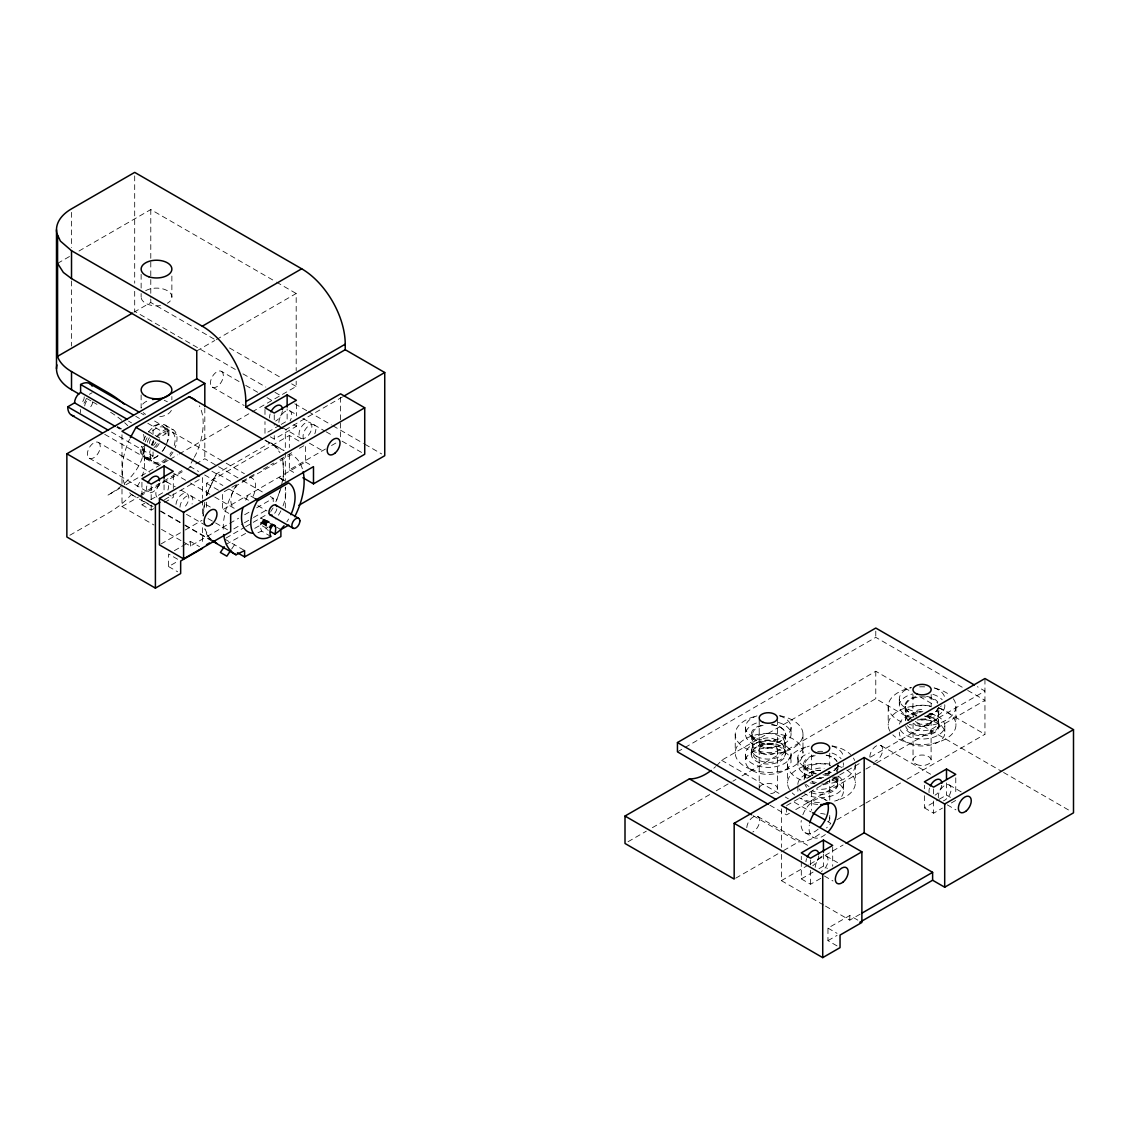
<?xml version="1.0" encoding="UTF-8"?>
<svg xmlns="http://www.w3.org/2000/svg" width="1130" height="1130" viewBox="0 0 1130 1130"><rect width="100%" height="100%" fill="white"/><g stroke="black" fill="none" stroke-linecap="round" stroke-linejoin="round"><path stroke-width="0.75" stroke-dasharray="5 3.75" d="M784.813 743.356A16.512 9.534 0 0 0 760.476 734.684A16.512 9.534 0 0 0 759.628 751.182A16.512 9.534 0 0 0 784.813 743.356L785.378 734.542M837.104 773.909L837.669 765.095M938.536 715.361L939.002 708.312M203.273 515.972L204.94 500.745M282.938 480.942L283.475 474.261M283.531 473.71L283.065 462.354M751.224 754.233L751.803 749.586M204.12 505.59L203.061 516M270.918 536.468L261.652 531.114C257.23 522.47 269.463 511.961 265.677 528.798L268.319 530.323M281.61 485.18L283.531 473.95L283.051 462.043L281.991 458.794M206.818 495.491L214.008 478.188L217.101 473.484L234.362 483.442M281.088 487.694L276.695 500.011M206.677 495.152L207.666 492.355M208.118 491.098L216.48 473.837L270.268 442.791L284.139 450.489M279.986 490.773L275.918 501.72M193.498 458.766L189.473 466.196L198.583 471.464M194.304 457.283L195.914 454.317A57.206 33.024 -60 0 0 199.346 405.797M270.748 511.495L273.065 507.963M231.65 549.039L234.531 544.759M265.677 528.798L268.177 526.961M57.574 263.375L69.806 256.326M78.973 251.03L150.784 209.559L274.986 281.257M133.976 312.219L150.784 302.515L214.403 339.24M89.383 394.299L92.123 392.732M196.761 350.907L214.841 340.469M216.339 339.593L296.187 293.503L296.187 370.668M147.027 444.683L140.177 448.638A18.221 10.523 -60 0 0 153.059 456.082L153.059 448.172M152.663 434.471A8.546 4.93 -60 0 1 153.059 434.231L153.059 426.335A18.221 10.523 -60 0 1 165.941 433.765L159.104 437.72L148.538 431.618M119.921 488.231L107.76 495.251A125.868 72.659 0 0 0 144.626 443.864M125.995 484.714L168.54 460.15M170.065 459.274L177.664 454.896M179.176 454.006L230.845 424.188M236.919 420.671L250.592 412.775M252.117 411.899L296.187 386.46L296.187 381.206M69.876 535.239L107.76 513.373A125.868 72.659 0 0 0 131.122 494.742M140.855 494.262L181.874 470.589M121.998 489.036L121.998 506.551L138.566 496.988M140.064 496.112L185.235 470.038M186.747 469.162L194.275 464.826M195.773 463.95L204.812 458.738L241.312 479.812M141.928 496.127L141.928 504.799L144.88 503.104M150.784 499.686L164.062 492.016L164.062 478.145M279.746 425.233L264.985 433.75L264.985 421.603M281.229 424.386L287.133 420.967L287.133 408.82M164.528 499.658L202.496 477.722L202.496 498.401M342.56 396.87L285.311 429.923L285.311 450.715M141.928 504.799L151.18 510.153L154.132 508.444M164.457 502.483L173.314 497.37L173.314 492.157M270.282 436.802L274.251 439.104L296.385 426.321L296.385 422.846M206.522 495.35L206.522 483.301L289.337 435.488L303.984 443.949M236.184 484.784L222.624 492.595L222.624 509.8L229.334 513.67M242.201 481.295L254.25 474.346M263.276 469.134L273.827 463.046M279.845 459.571L293.39 451.746M299.422 448.271L305.439 444.796L305.439 461.986L222.624 509.8M160.954 544.01L183.738 530.86M185.263 529.984L201.973 520.337M289.337 454.415L289.337 469.896L325.497 449.006M331.528 445.531L337.559 442.056M174.401 550.649L180.235 547.287M181.69 546.454L190.433 541.411L199.487 546.638M161.534 529.377L190.433 546.058L238.614 518.232M244.631 514.757L250.648 511.283M256.68 507.808L273.234 498.245L273.234 502.977M177.636 559.251L168.582 554.011L168.582 566.568L177.678 561.313M233.797 528.911L242.908 523.656M244.419 522.78L252.004 518.402M253.516 517.526L267.174 509.644M225.986 538.078L244.137 527.597M245.648 526.721L251.693 523.232M253.205 522.357L269.971 512.681M677.449 751.846L683.551 748.314M685.077 747.438L875.778 637.334L963.721 688.099M716.491 765.787A48.392 27.939 -60 0 0 721.618 760.278L875.778 671.262L910.653 691.405M628.04 841.723L646.289 831.186M652.363 827.683L710.12 794.334M716.194 790.816L731.392 782.045M732.918 781.169L735.955 779.418M742.029 775.9L875.778 698.693L913.803 720.643M786.607 805.577L861.371 762.411M870.524 757.128L984.95 691.066L977.365 686.687M769.926 805.238L786.607 814.871L789.658 813.106M795.76 809.588L864.422 769.954M865.947 769.064L875.1 763.781M876.626 762.905L984.95 700.36L965.232 688.975M735.672 878.208L782.101 851.399M783.599 850.537L798.571 841.892A48.392 27.939 -60 0 0 820.239 833.502M836.878 819.773L864.365 803.91M865.891 803.034L900.991 782.765M907.093 779.234L984.95 734.288L984.95 678.523M781.381 854.379L781.381 880.637L808.473 864.987M809.984 864.125L843.107 845M801.297 861.54L801.297 878.9L813.106 872.077M819.01 868.673L823.445 866.117L827.4 868.405M924.368 795.704L924.368 807.851L937.646 800.181M939.129 799.32L946.502 795.068L950.471 797.356M801.297 878.9L810.563 884.239L820.889 878.278M924.368 807.851L933.62 813.19L942.477 808.077M951.333 802.964L955.768 800.407M837.019 945.895L827.965 940.654L827.965 928.111L849.802 915.498L858.856 920.724M825.479 906.105L849.802 920.145L860.34 914.057M827.965 940.654L837.062 935.4M225.986 544.434L245.648 533.431M254.716 528.346L260.762 524.97L267.951 529.108M257.979 532.696L261.652 531.114M264.392 520.082L272.217 522.343M285.904 481.38L278.743 477.397L286.681 481.987M129.639 492.765A57.206 33.024 -60 0 0 131.8 494.742L136.306 496.889M276.497 282.133L296.187 293.503M919.749 696.645L933.394 704.527M939.454 708.03L984.95 734.288M915.328 721.519L1002.013 771.564M1003.539 772.454L1070.463 811.086M229.545 347.984L282.557 378.592M291.639 383.833L296.187 386.46M235.323 369.454L134.696 311.357L134.696 290.24M242.936 373.846L265.818 387.053M274.957 392.336L281.059 395.853M294.789 403.777L306.979 410.826M308.504 411.701L331.373 424.908M332.898 425.784L363.394 443.384M364.919 444.274L381.686 453.949M880.821 745.461L932.405 775.237M949.271 784.983L962.209 792.455M221.438 371.36A9.111 5.255 -60 0 1 218.556 385.471A9.111 5.255 -60 0 1 210.66 380.923A9.111 5.255 -60 0 1 221.438 371.36L239.645 381.884M245.719 385.387L257.852 392.393M266.963 397.647L273.022 401.15M289.902 410.896L297.077 415.035M302.84 418.354L310.016 422.507A9.111 5.255 -60 0 1 307.078 436.632A9.111 5.255 -60 0 1 299.224 431.999A9.111 5.255 -60 0 1 310.016 422.507M314.041 424.838L324.607 430.94M326.118 431.801L333.675 436.166M342.079 441.18L364.722 454.26M293.744 424.795L296.385 426.321M947.293 804.871L955.924 809.857M212.327 387.138L244.193 405.543M282.175 427.465L300.863 438.256M309.408 443.186L324.508 451.901M305.439 461.986L310.807 465.094M265.041 440.036L283.206 450.263M265.084 440.516L274.152 445.291L280 452.72M289.337 469.896L295.382 473.371M824.392 799.122L827.075 800.662M165.008 425.021L173.06 429.668A19.351 11.173 -60 0 1 175.178 447.536M141.038 413.227L144.061 414.964M154.626 421.066L162.169 425.431M164.641 427.649L224.658 462.297M226.17 463.173L244.405 473.696M135.755 416.334L139.47 418.481M147.832 423.312L165.941 433.765M242.823 480.688L264.109 492.977M270.197 496.494L273.234 498.245M721.618 760.278L779.234 793.543M785.294 797.031L788.33 798.783M794.39 802.286L811.072 811.919M827.739 821.552L830.776 823.304A48.392 27.939 -60 0 1 826.538 827.951M128.509 421.109L131.532 422.86M86.615 398.396L91.149 401.009M92.66 401.885L97.194 404.498M211.917 471.21L216.48 473.837M255.211 498.627L248.6 494.799L247.993 495.703A31.315 18.08 -60 0 0 244.476 503.034M204.657 474.967L222.893 485.49M228.966 488.993L248.713 500.392M257.824 505.661L266.934 510.915M117.238 426.434L121.758 429.047M117.704 427.253L120.755 429.019M116.828 427.253L119.851 429.005M206.522 483.301L221.169 491.762M264.815 519.673L274.463 525.196M264.349 519.659L273.615 525.012M272.274 524.504L260.762 517.992L260.762 524.97M276.582 527.117L280.89 529.617M111.503 432.084L153.059 456.082M263.841 519.828L273.093 525.168M804.97 832.612L813.021 837.259M263.318 520.153L272.57 525.507M262.81 520.633L272.062 525.973M262.358 521.212L271.624 526.566M262.005 521.876L271.271 527.216M261.764 522.554L271.031 527.894M261.652 523.218L270.918 528.558M147.112 458.017L160.036 465.475M173.695 473.371L188.894 482.129M190.405 483.019L213.189 496.169M214.714 497.045L234.461 508.444A17.529 10.128 -60 0 1 237.032 484.445M104.709 434.316L143.948 456.972M145.586 458.512L153.638 463.159M757.75 816.51L809.334 846.299M826.058 855.947L837.556 862.586M753.088 815.634L798.571 841.892M98.381 442.423A9.111 5.255 -60 0 1 95.485 456.52A9.111 5.255 -60 0 1 87.603 451.972A9.111 5.255 -60 0 1 98.381 442.423L149.965 472.199M166.689 481.86L175.305 486.846M181.054 490.166L186.817 493.485M190.829 495.802L213.471 508.881M166.703 493.542L173.314 497.37M208.033 518.571L227.667 529.899M824.377 876.004L833.008 880.99M89.27 458.201L148.44 492.355M186.492 514.32L204.615 524.786M224.475 538.954L244.603 550.564M143.905 501.282L153.016 506.537M160.601 510.93L183.385 524.08M184.91 524.956L210.731 539.858M131.8 494.742L154.584 507.907M160.658 511.41L183.441 524.56M184.953 525.436L212.299 541.228L209.615 537.937M781.381 880.637L823.954 905.215M121.998 506.551L153.934 524.984M827.965 928.111L837.019 933.338M168.582 566.568L177.636 571.794M271.2 443.017L273.644 445.05M274.618 445.856L277.895 448.582L279.633 452.014M211.889 539.815L209.191 537.583L204.784 528.67M208.965 537.131L206.606 534.25L204.982 529.292M282.5 458.724L282.98 461.831M837.146 779.799L837.711 784.446M784.813 749.586L785.378 754.233A17.077 9.859 0 0 1 759.77 762.764A17.077 9.859 0 0 1 759.77 745.687A17.077 9.859 0 0 1 785.378 754.233M938.564 721.703L939.129 726.364M905.031 706.518L905.596 715.332M803.6 765.095L804.165 773.909M751.238 734.599L751.803 743.413M955.938 706.222L955.938 724.81M955.768 777.85L955.768 793.472M946.502 782.921L946.502 795.068M944.807 726.534L944.807 733.497M938.578 724.952L938.578 708.044A22.77 13.15 0 0 1 937.547 708.567M933.62 788.895L933.62 794.108M933.62 801.043L933.62 813.19M931.177 694.583L931.177 706.307M931.106 720.573L931.106 759.614M924.368 785.279L924.368 788.754M912.969 694.696L912.969 714.782M913.04 723.581L913.04 760.928M905.568 706.363L905.568 719.881M899.31 699.286L899.31 706.264M888.194 706.49L888.194 725.079M875.778 631.133L875.778 637.334M875.778 671.262L875.778 698.693M855.311 764.318L855.311 782.921M849.802 915.498L849.802 920.145M843.404 784.446L843.404 791.41M837.952 764.459L837.952 769.53M837.952 776.282L837.952 783.048M832.697 847.161L832.697 866.258M829.745 753.202L829.745 764.925M829.745 800.167L829.745 779.799A9.111 5.255 0 0 1 822.993 784.87M829.745 815.436L829.745 818.84M823.445 853.969L823.445 866.117M811.524 754.882L811.524 773.287M811.524 791.678L811.524 810.351M810.563 859.944L810.563 868.617M810.563 870.354L810.563 884.239M804.927 764.459L804.927 779.672M802.978 734.105L802.978 752.707M801.297 856.342L801.297 859.803M797.865 757.481L797.865 764.459M797.865 786.183L797.865 791.41M791.071 727.268L791.071 734.246M791.071 754.233A22.77 13.15 0 0 1 756.916 765.617A22.77 13.15 0 0 1 756.916 742.848A22.77 13.15 0 0 1 791.071 754.233L791.071 761.196M787.568 764.586L787.568 783.175M786.607 807.117L786.607 814.871M785.618 734.246L785.618 752.834A16.512 9.534 0 0 1 760.857 761.097A16.512 9.534 0 0 1 760.857 744.585A16.512 9.534 0 0 1 785.618 752.834M781.381 808.84L781.381 847.373M777.412 719.655L777.412 743.074A9.111 5.255 0 0 1 763.753 747.636A9.111 5.255 0 0 1 763.753 738.526A9.111 5.255 0 0 1 777.412 743.074M777.412 749.586L777.412 788.627M759.205 719.655L759.205 743.074M759.205 749.586L759.205 788.627M752.608 734.246L752.608 752.834M745.532 727.268L745.532 734.246M745.532 754.233L745.532 761.196M735.235 734.373L735.235 752.976M340.568 397.28L340.568 421.377M340.568 423.1L340.568 438.595M296.385 403.763L296.385 415.911M289.337 435.488L289.337 447.536M285.311 452.452L285.311 480.179M285.311 507.921L285.311 487.115A31.315 18.08 -60 0 1 282.853 506.367M274.251 414.809L274.251 425.219M274.251 435.629L274.251 439.104M264.985 409.456L264.985 414.668M206.522 502.229L206.522 509.107M204.812 407.958L204.812 458.738M202.496 500.124L202.496 515.633M202.496 527.696L202.496 544.928M190.433 541.411L190.433 546.058M173.314 474.812L173.314 490.42M171.873 276.073L171.873 296.992M171.873 396.531L171.873 399.836M151.18 485.858L151.18 503.203M151.18 504.941L151.18 510.153M150.784 209.559L150.784 297.261M150.784 299.012L150.784 302.515M144.626 447.155L144.626 461.986M141.928 482.242L141.928 494.389M141.137 274.322L141.137 291.752M141.137 293.503L141.137 296.992M141.137 394.893L141.137 408.071A15.368 8.871 0 0 1 148.821 400.387M134.696 175.899L134.696 283.206M121.998 434.753L121.998 487.284M80.611 409.498L80.611 412.662M71.515 212.369L71.515 247.555M71.515 280.974L71.515 346.062M815.196 867.332A9.111 5.255 -60 0 1 821.877 856.328A9.111 5.255 -60 0 1 828.064 860.481A9.111 5.255 -60 0 1 821.369 871.484M746.775 827.626A9.111 5.255 -60 0 1 753.625 816.736A9.111 5.255 -60 0 1 759.628 821.171A9.111 5.255 -60 0 1 752.778 832.061M818.756 855.848A9.111 5.255 -60 0 1 812.795 865.735M805.944 861.78A9.111 5.255 -60 0 1 806.594 858.602M802.851 814.744A19.351 11.173 -60 0 1 826.553 801.156M818.177 829.123A19.351 11.173 -60 0 1 801.269 820.479M825.352 834.505A19.351 11.173 -60 0 1 809.306 825.126M869.817 757.072A9.111 5.255 -60 0 1 876.682 745.687A9.111 5.255 -60 0 1 882.643 750.631A9.111 5.255 -60 0 1 875.001 761.366M938.366 797.907A9.111 5.255 -60 0 1 944.313 785.647A9.111 5.255 -60 0 1 951.121 789.672A9.111 5.255 -60 0 1 943.395 800.888M941.756 785.308A9.111 5.255 -60 0 1 935.019 795.167M929.114 792.61A9.111 5.255 -60 0 1 929.481 788.104M715.601 766.634A48.392 27.939 -60 0 1 713.807 768.245M759.515 787.271A9.111 5.255 0 0 1 774.742 784.912A9.111 5.255 0 0 1 770.66 793.712M829.434 817.47A9.111 5.255 0 0 1 827.075 822.555M820.634 813.586A9.111 5.255 0 0 1 825.183 814.278M917.278 719.994A22.77 13.15 0 0 1 944.666 731.209A22.77 13.15 0 0 1 922.928 745.984A22.77 13.15 0 0 1 899.325 732.198M832.019 780.025A22.77 13.15 0 0 1 836.737 800.704M817.668 804.447A22.77 13.15 0 0 1 800.916 797.992M816.185 778.528A22.77 13.15 0 0 1 820.634 778.273M814.193 783.514A9.111 5.255 0 0 1 811.834 781.155M822.993 774.714A9.111 5.255 0 0 1 825.183 775.237M925.611 716.392A9.111 5.255 0 0 1 928.465 724.98A9.111 5.255 0 0 1 913.633 723.214M929.044 713.369A22.77 13.15 0 0 1 938.07 735.235A22.77 13.15 0 0 1 900.313 729.754M899.508 724.09A22.77 13.15 0 0 1 920.23 712.776M924.397 716.109A17.077 9.859 0 0 1 939.143 726.082A17.077 9.859 0 0 1 923.704 735.687A17.077 9.859 0 0 1 905.37 727.96M907.729 720.53A17.077 9.859 0 0 1 910.611 718.567M931.021 713.228A16.512 9.534 0 0 1 933.154 728.299A16.512 9.534 0 0 1 907.376 725.587M905.582 720.756A16.512 9.534 0 0 1 922.885 711.716M838.079 775.985A22.77 13.15 0 0 1 836.016 794.136A22.77 13.15 0 0 1 804.532 793.74M800.916 791.014A22.77 13.15 0 0 1 799.235 788.938M797.865 784.446A22.77 13.15 0 0 1 817.668 771.409M827.951 771.988A22.77 13.15 0 0 1 830.705 772.652M832.711 777.468A17.077 9.859 0 0 1 833.22 791.099A17.077 9.859 0 0 1 809.659 791.989M808.557 777.468A17.077 9.859 0 0 1 810.846 776.366M825.055 774.926A17.077 9.859 0 0 1 827.852 775.505M836.581 777.327A16.512 9.534 0 0 1 816.369 788.994M808.967 786.537A16.512 9.534 0 0 1 806.34 784.559M804.122 779.799A16.512 9.534 0 0 1 820.634 770.265M828.883 771.536A16.512 9.534 0 0 1 831.242 772.496M837.132 767.002A17.077 9.859 0 0 1 823.968 774.121M816.213 773.979A17.077 9.859 0 0 1 803.571 764.784A17.077 9.859 0 0 1 815.14 755.123M826.129 755.123A17.077 9.859 0 0 1 836.807 761.281M835.889 776.932A16.512 9.534 0 0 1 825.945 782.313M816.369 782.497A16.512 9.534 0 0 1 812.385 781.536M806.34 778.047A16.512 9.534 0 0 1 809.744 766.126A16.512 9.534 0 0 1 830.677 765.73M834.929 768.527A16.512 9.534 0 0 1 836.822 771.423M829.053 771.282A9.111 5.255 0 0 1 829.66 773.979M829.053 775.293A9.111 5.255 0 0 1 828.798 775.618M821.821 778.499A9.111 5.255 0 0 1 817.71 778.273M812.47 775.618A9.111 5.255 0 0 1 813.981 769.699A9.111 5.255 0 0 1 824.123 768.428M843.206 766.168A22.77 13.15 0 0 1 842.966 767.016M823.601 777.497A22.77 13.15 0 0 1 819.151 777.581M810.563 776.253A22.77 13.15 0 0 1 797.879 764.883A22.77 13.15 0 0 1 809.25 753.074M817.668 751.422A22.77 13.15 0 0 1 823.601 751.422M832.019 753.074A22.77 13.15 0 0 1 841.059 758.64M843.206 762.736A22.77 13.15 0 0 1 843.361 765.321M838.7 765.49A22.77 13.15 0 0 1 837.754 766.154M820.634 770.632A22.77 13.15 0 0 1 798.642 760.885A22.77 13.15 0 0 1 809.25 746.097M832.019 746.097A22.77 13.15 0 0 1 843.404 757.481M779.686 715.883A22.77 13.15 0 0 1 785.745 735.729A22.77 13.15 0 0 1 750.857 735.729A22.77 13.15 0 0 1 756.916 715.883M778.372 722.451A22.77 13.15 0 0 1 786.07 742.466A22.77 13.15 0 0 1 750.546 742.466A22.77 13.15 0 0 1 758.23 722.451M941.347 705.925A22.77 13.15 0 0 1 940.513 706.631M921.218 712.055A22.77 13.15 0 0 1 899.876 701.843A22.77 13.15 0 0 1 911.444 687.294M934.185 687.789A22.77 13.15 0 0 1 944.821 699.414M772.129 724.641A17.077 9.859 0 0 1 782.426 739.783A17.077 9.859 0 0 1 754.247 739.839A17.077 9.859 0 0 1 764.374 724.655M930.838 713.312A9.111 5.255 0 0 1 919.806 719.824M913.944 717.098A9.111 5.255 0 0 1 915.159 711.293A9.111 5.255 0 0 1 924.905 709.725M944.737 704.668A22.77 13.15 0 0 1 919.721 718.963M911.232 717.451A22.77 13.15 0 0 1 899.31 705.403A22.77 13.15 0 0 1 912.772 693.891M932.9 694.329A22.77 13.15 0 0 1 942.208 699.753M938.818 707.832A17.077 9.859 0 0 1 925.385 715.573A16.512 9.534 0 0 1 938.522 725.785A16.512 9.534 0 0 1 922.433 734.472A16.512 9.534 0 0 1 905.709 726.195M916.557 715.219A17.077 9.859 0 0 1 905.003 705.558A17.077 9.859 0 0 1 917.673 696.363M926.515 696.377A17.077 9.859 0 0 1 937.858 702.125M936.375 709.965A16.512 9.534 0 0 1 933.733 721.477A16.512 9.534 0 0 1 913.803 722.974M908.958 720.516A16.512 9.534 0 0 1 910.031 708.199A16.512 9.534 0 0 1 931.261 706.801M938.804 707.945A33.872 19.549 0 0 1 946.177 738.681A33.872 19.549 0 0 1 892.855 734.839M890.073 731.364A33.872 19.549 0 0 1 897.955 711.222A33.872 19.549 0 0 1 932.744 706.391M907.771 720.177A16.512 9.534 0 0 1 911.19 717.79M912.023 717.395A16.512 9.534 0 0 1 913.817 716.688M915.752 716.138A16.512 9.534 0 0 1 916.769 715.926M938.437 707.606A16.512 9.534 0 0 1 925.286 715.7M916.769 715.389A16.512 9.534 0 0 1 910.399 699.611A16.512 9.534 0 0 1 937.702 703.298M953.268 698.75A33.872 19.549 0 0 1 946.177 720.093A33.872 19.549 0 0 1 909.325 724.471M901.641 721.957A33.872 19.549 0 0 1 888.618 703.298A33.872 19.549 0 0 1 910.964 687.888M919.622 686.856A33.872 19.549 0 0 1 926.261 686.955M934.821 688.241A33.872 19.549 0 0 1 950.104 695.388M771.267 724.796A16.512 9.534 0 0 1 783.231 739.19A16.512 9.534 0 0 1 755.589 739.712A16.512 9.534 0 0 1 765.886 724.895M779.785 715.686A33.872 19.549 0 0 1 796.989 745.348A33.872 19.549 0 0 1 742.848 746.591A33.872 19.549 0 0 1 755.942 716.236M846.751 770.053A33.872 19.549 0 0 1 834.618 801.057M819.462 802.568A33.872 19.549 0 0 1 799.277 797.837M794.715 795.054A33.872 19.549 0 0 1 792.229 792.935M789.446 789.46A33.872 19.549 0 0 1 797.328 769.318A33.872 19.549 0 0 1 832.104 764.487M838.178 766.041A33.872 19.549 0 0 1 841.878 767.454M833.855 776.762A16.512 9.534 0 0 1 833.855 789.333A16.512 9.534 0 0 1 812.272 790.972M806.636 787.257A16.512 9.534 0 0 1 805.069 784.291M807.145 778.288A16.512 9.534 0 0 1 810.549 775.886M811.397 775.491A16.512 9.534 0 0 1 813.19 774.799M824.66 773.697A16.512 9.534 0 0 1 828.742 774.502M837.81 765.702A16.512 9.534 0 0 1 837.627 766.31M837.387 766.917A16.512 9.534 0 0 1 824.66 773.81M816.128 773.485A16.512 9.534 0 0 1 804.941 764.77A16.512 9.534 0 0 1 815.126 755.645M826.75 755.433A16.512 9.534 0 0 1 837.076 761.394M855.255 765.603A33.872 19.549 0 0 1 826.087 783.824M823.883 783.966A33.872 19.549 0 0 1 821.665 784.008M815.055 783.655A33.872 19.549 0 0 1 808.699 782.567M801.001 780.053A33.872 19.549 0 0 1 808.261 746.436M832.104 745.899A33.872 19.549 0 0 1 850.65 754.558M853.433 758.046A33.872 19.549 0 0 1 854.619 760.504M179.967 507.172A9.111 5.255 -60 0 1 188.117 495.604A9.111 5.255 -60 0 1 192.058 504.036M303.673 439.302A9.111 5.255 -60 0 1 309.931 425.021A9.111 5.255 -60 0 1 314.804 433.793M159.09 483.343A9.111 5.255 -60 0 1 150.53 492.765A9.111 5.255 -60 0 1 147.211 484.516M156.547 436.632A19.351 11.173 -60 0 1 173.06 429.668M172.989 452.057A19.351 11.173 -60 0 1 170.15 456.195M166.845 459.67A19.351 11.173 -60 0 1 149.937 451.025M151.519 445.305A19.351 11.173 -60 0 1 153.708 440.771M148.496 431.985A19.351 11.173 -60 0 1 164.683 424.852A19.351 11.173 -60 0 1 167.551 441.731M165.559 446.308A19.351 11.173 -60 0 1 162.099 451.548M157.932 455.757A19.351 11.173 -60 0 1 141.886 446.378M143.468 440.658A19.351 11.173 -60 0 1 145.657 436.124M175.969 504.347A9.111 5.255 -60 0 1 182.636 493.852A9.111 5.255 -60 0 1 188.809 497.525A9.111 5.255 -60 0 1 182.961 508.5M156.985 497.144A9.111 5.255 -60 0 1 157.776 487.044A9.111 5.255 -60 0 1 166.152 481.648A9.111 5.255 -60 0 1 167.904 490.095M278.87 422.436A9.111 5.255 -60 0 1 287.613 410.487A9.111 5.255 -60 0 1 290.128 420.911M282.373 411.221A9.111 5.255 -60 0 1 275.635 421.08M269.675 418.072A9.111 5.255 -60 0 1 270.112 414.004M171.35 410.374A15.368 8.871 0 0 1 157.847 416.914M145.643 414.343A15.368 8.871 0 0 1 143.199 412.507M164.189 400.387A15.368 8.871 0 0 1 167.381 401.8M143.552 434.372A125.868 72.659 0 0 1 144.598 442.282M141.645 446.265A125.868 72.659 0 0 1 142.211 476.168M139.597 482.326A125.868 72.659 0 0 1 135.049 489.798M110.627 412.309A125.868 72.659 0 0 1 127.761 425.657M145.643 290.707A15.368 8.871 0 0 1 167.381 290.707A15.368 8.871 0 0 1 167.381 303.264M160.488 305.552A15.368 8.871 0 0 1 141.66 294.69M84.213 396.842A5.127 2.952 -60 0 1 80.527 403.608M86.191 398.819A8.546 4.93 -60 0 1 83.281 404.088M157.324 443.666A8.546 4.93 -60 0 1 153.85 447.664M147.338 442.268A8.546 4.93 -60 0 1 149.386 437.79M155.883 442.197A5.127 2.952 -60 0 1 152.508 445.658M149.442 443.469A5.127 2.952 -60 0 1 150.742 439.33M157.48 436.83A17.529 10.128 -60 0 1 171.859 431.83A17.529 10.128 -60 0 1 173.455 447.734M171.492 451.845A17.529 10.128 -60 0 1 169.825 454.401M165.926 458.752A17.529 10.128 -60 0 1 150.742 449.994M152.564 444.443A17.529 10.128 -60 0 1 153.948 441.717M276.85 508.839A5.692 3.291 -60 0 1 274.096 513.811M280.89 510.817A31.315 18.08 -60 0 1 275.748 519.136M279.294 477.566A31.315 18.08 -60 0 1 282.825 480.815M288.602 519.037A31.315 18.08 -60 0 1 286.893 521.82M159.471 438.807A5.608 3.235 -60 0 1 159.782 439.768M159.132 443.567A5.608 3.235 -60 0 1 155.545 447.593M151.929 444.726A5.608 3.235 -60 0 1 153.327 440.799M92.618 402.125A5.608 3.235 -60 0 1 89.355 408.128M84.708 405.91A5.608 3.235 -60 0 1 87.956 399.907M249.419 477.284A17.529 10.128 -60 0 1 251.99 498.316M124.738 484.798A57.206 33.024 -60 0 1 129.526 439.245M152.663 430.855A17.529 10.128 -60 0 1 167.339 430.742A17.529 10.128 -60 0 1 162.084 451.647M158.03 455.687A17.529 10.128 -60 0 1 143.905 446.039M145.149 441.872A17.529 10.128 -60 0 1 147.112 437.762M302.374 468.795A57.206 33.024 -60 0 0 291.314 454.641L237.229 485.095L234.136 489.813A57.206 33.024 -60 0 0 223.443 532.922M916.472 764.431A9.111 5.255 0 0 0 931.092 760.999A9.111 5.255 0 0 0 918.634 755.405A9.111 5.255 0 0 0 916.472 764.431M752.199 770.505A22.77 13.15 0 0 0 790.294 764.6A22.77 13.15 0 0 0 762.411 748.498A22.77 13.15 0 0 0 752.199 770.505M761.86 753.3A9.111 5.255 0 0 0 777.101 750.942A9.111 5.255 0 0 0 765.942 744.501A9.111 5.255 0 0 0 761.86 753.3M756.634 756.323A16.512 9.534 0 0 0 784.248 752.043A16.512 9.534 0 0 0 764.035 740.376A16.512 9.534 0 0 0 756.634 756.323M750.49 769.177A33.872 19.549 0 0 0 802.922 753.978A33.872 19.549 0 0 0 753.922 735.362A33.872 19.549 0 0 0 750.49 769.177"/><path stroke-width="1.5" d="M130.331 437.762L135.967 427.366L189.134 396.672L193.654 398.819A57.206 33.024 -60 0 1 195.801 400.797M224.249 546.75L220.392 552.457L226.833 556.172L230.69 550.465M290.862 514.673A31.315 18.08 -60 0 0 288.56 482.92L257.245 501.056A31.315 18.08 -60 0 0 267.231 538.035L270.918 536.468C266.496 527.809 278.714 517.3 274.943 534.137L270.974 531.849M274.943 534.137L278.686 531.397A31.315 18.08 -60 0 0 284.026 525.747M124.06 404.06A125.868 72.659 0 0 0 107.76 392.477L71.515 371.558A51.26 29.592 0 0 1 58.252 358.281L57.574 356.331L132.45 313.109M202.27 326.203L301.696 268.799A61.571 35.538 60 0 1 345.229 344.198L345.229 349.707L245.803 407.111L245.803 401.602A61.571 35.538 60 0 0 202.27 326.203L71.515 250.705L60.398 241.1L56.938 233.642A51.26 29.592 0 0 1 71.515 208.852L134.696 172.382L301.696 268.799M74.17 415.967A18.221 10.523 -60 0 1 67.729 406.814L74.566 402.859A8.546 4.93 -60 0 1 80.611 392.407L80.611 384.497A18.221 10.523 -60 0 1 92.166 386.121M202.496 548.375L180.659 560.989L180.659 573.546L155.403 588.123L66.854 536.99L66.854 453.794L196.761 378.79L204.812 383.437L204.812 406.207M204.812 383.437L121.998 431.25L199.459 475.97M245.803 401.602L345.229 344.198M164.062 465.998L141.928 478.781L151.18 484.12L173.314 471.337L164.062 465.998L164.062 478.145M287.133 394.935L264.985 407.718L274.251 413.072L296.385 400.288L287.133 394.935L287.133 407.082M313.49 483.838L313.49 466.634L230.675 514.447L230.675 531.651L183.583 558.841L159.429 544.886L159.429 498.415L340.568 393.833L364.722 407.775L364.722 454.26L313.49 483.838L302.925 477.736M66.854 453.794L155.403 504.912L159.966 502.285M344.071 395.994L384.737 372.519L384.737 455.715L298.871 505.294M159.429 498.415L183.583 512.356L364.722 407.775M206.507 544.674L209.53 542.923M288.786 525.055L280.89 529.617L280.89 536.581L244.603 556.906L237.413 552.754M768.414 804.362L677.449 751.846L677.449 742.551L875.778 628.04L974.328 684.935M859.817 922.264L932.617 880.242L944.694 887.205L1073.5 812.837L1073.5 729.641L944.694 804.009L864.182 757.524L781.381 805.337L861.879 851.822L861.879 922.476L840.042 935.075L840.042 947.632L822.725 957.619L625.003 843.474L625.003 816.044L689.413 778.867A48.392 27.939 -60 0 0 711.081 770.476M625.003 816.044L734.175 879.069L734.175 823.304L984.95 678.523L1073.5 729.641M823.445 840.084L801.297 852.867L810.563 858.207L832.697 845.424L823.445 840.084L823.445 852.232M946.502 769.036L924.368 781.819L933.62 787.158L955.768 774.375L946.502 769.036L946.502 779.446M846.116 843.263L864.182 832.824L932.617 872.332L932.617 880.242M734.175 823.304L822.725 874.422L861.879 851.822M861.851 913.195L932.617 872.332M213.033 540.761L216.098 543.036M215.887 543.135L236.015 554.759L244.603 550.564L244.603 556.906M212.299 541.228L216.805 543.375L212.256 540.747M345.229 349.707L384.737 372.519M57.574 263.375L63.365 272.457L71.515 278.587L196.761 350.907L196.761 378.79M245.803 407.111L282.274 428.157M189.134 396.672L262.047 438.765M89.708 383.593L139.527 412.351M80.611 384.497L133.439 415.007M812.583 812.795L824.716 819.801M80.611 392.407L127.393 419.414M275.678 505.068L298.617 518.303M56.938 364.891A51.26 29.592 0 0 0 71.515 389.68L79.072 394.045M135.967 427.366L208.881 469.459M255.211 498.627L257.852 500.152M677.449 742.551L775.999 799.447M270.169 515.026L293.122 528.275M74.566 402.859L115.331 426.391M272.274 524.504L274.915 526.043M67.729 406.814L108.48 430.332M71.501 415.148L101.686 432.578M689.413 778.867L751.577 814.758M944.694 804.009L944.694 887.205M864.182 757.524L864.182 832.824M822.725 874.422L822.725 957.619M183.583 512.356L183.583 558.841M155.403 504.912L155.403 588.123M71.515 250.705L71.515 278.587M71.515 371.558L71.515 389.68M57.574 235.492L57.574 356.331M56.5 229.771L56.5 368.747M809.786 822.852A19.351 11.173 -60 0 1 832.118 803.585A19.351 11.173 -60 0 1 827.923 832.132M827.344 802.554A19.351 11.173 -60 0 1 819.872 827.485M807.258 856.978A9.111 5.255 -60 0 1 814.038 850.41A9.111 5.255 -60 0 1 818.756 853.899M930.329 785.929A9.111 5.255 -60 0 1 937.307 779.319A9.111 5.255 -60 0 1 941.855 783.316M829.349 803.557A22.77 13.15 0 0 1 820.634 804.56M147.889 482.891A9.111 5.255 -60 0 1 155.064 476.224A9.111 5.255 -60 0 1 159.429 480.744M270.946 411.843A9.111 5.255 -60 0 1 278.121 405.176A9.111 5.255 -60 0 1 282.5 409.696M152.522 399.497A15.368 8.871 0 0 1 160.488 399.497M272.019 515.096A5.692 3.291 -60 0 1 269.985 508.571A5.692 3.291 -60 0 1 276.779 506.466M252.626 533.233A31.315 18.08 -60 0 1 242.978 507.525M303.151 471.719A57.206 33.024 -60 0 1 294.746 516.664M236.015 554.759A57.206 33.024 -60 0 1 223.641 534.547M299.888 520.817L299.789 522.074A5.692 3.291 -60 0 1 293.39 528.388A5.692 3.291 -60 0 1 294.054 520.196A5.692 3.291 -60 0 1 299.888 520.817M843.178 881.965A9.111 5.255 -60 0 0 846.483 867.741A9.111 5.255 -60 0 0 835.607 876.866A9.111 5.255 -60 0 0 843.178 881.965M966.447 810.733A9.111 5.255 -60 0 0 969.399 796.608A9.111 5.255 -60 0 0 958.607 806.1A9.111 5.255 -60 0 0 966.447 810.733M763.244 722.352A9.111 5.255 0 0 0 777.398 718.327A9.111 5.255 0 0 0 764.276 713.256A9.111 5.255 0 0 0 763.244 722.352M815.577 752.566A9.111 5.255 0 0 0 829.717 748.526A9.111 5.255 0 0 0 816.609 743.469A9.111 5.255 0 0 0 815.577 752.566M917.094 694.032A9.111 5.255 0 0 0 931.162 689.907A9.111 5.255 0 0 0 917.956 684.935A9.111 5.255 0 0 0 917.094 694.032M211.974 524.136A9.111 5.255 -60 0 0 215.279 509.927A9.111 5.255 -60 0 0 204.403 519.051A9.111 5.255 -60 0 0 211.974 524.136M335.243 452.904A9.111 5.255 -60 0 0 338.195 438.779A9.111 5.255 -60 0 0 327.403 448.271A9.111 5.255 -60 0 0 335.243 452.904M145.643 396.22A15.368 8.871 0 0 0 171.35 392.237A15.368 8.871 0 0 0 152.522 381.375A15.368 8.871 0 0 0 145.643 396.22M148.821 276.779A15.368 8.871 0 0 0 171.873 269.095A15.368 8.871 0 0 0 148.821 261.411A15.368 8.871 0 0 0 148.821 276.779"/></g></svg>
